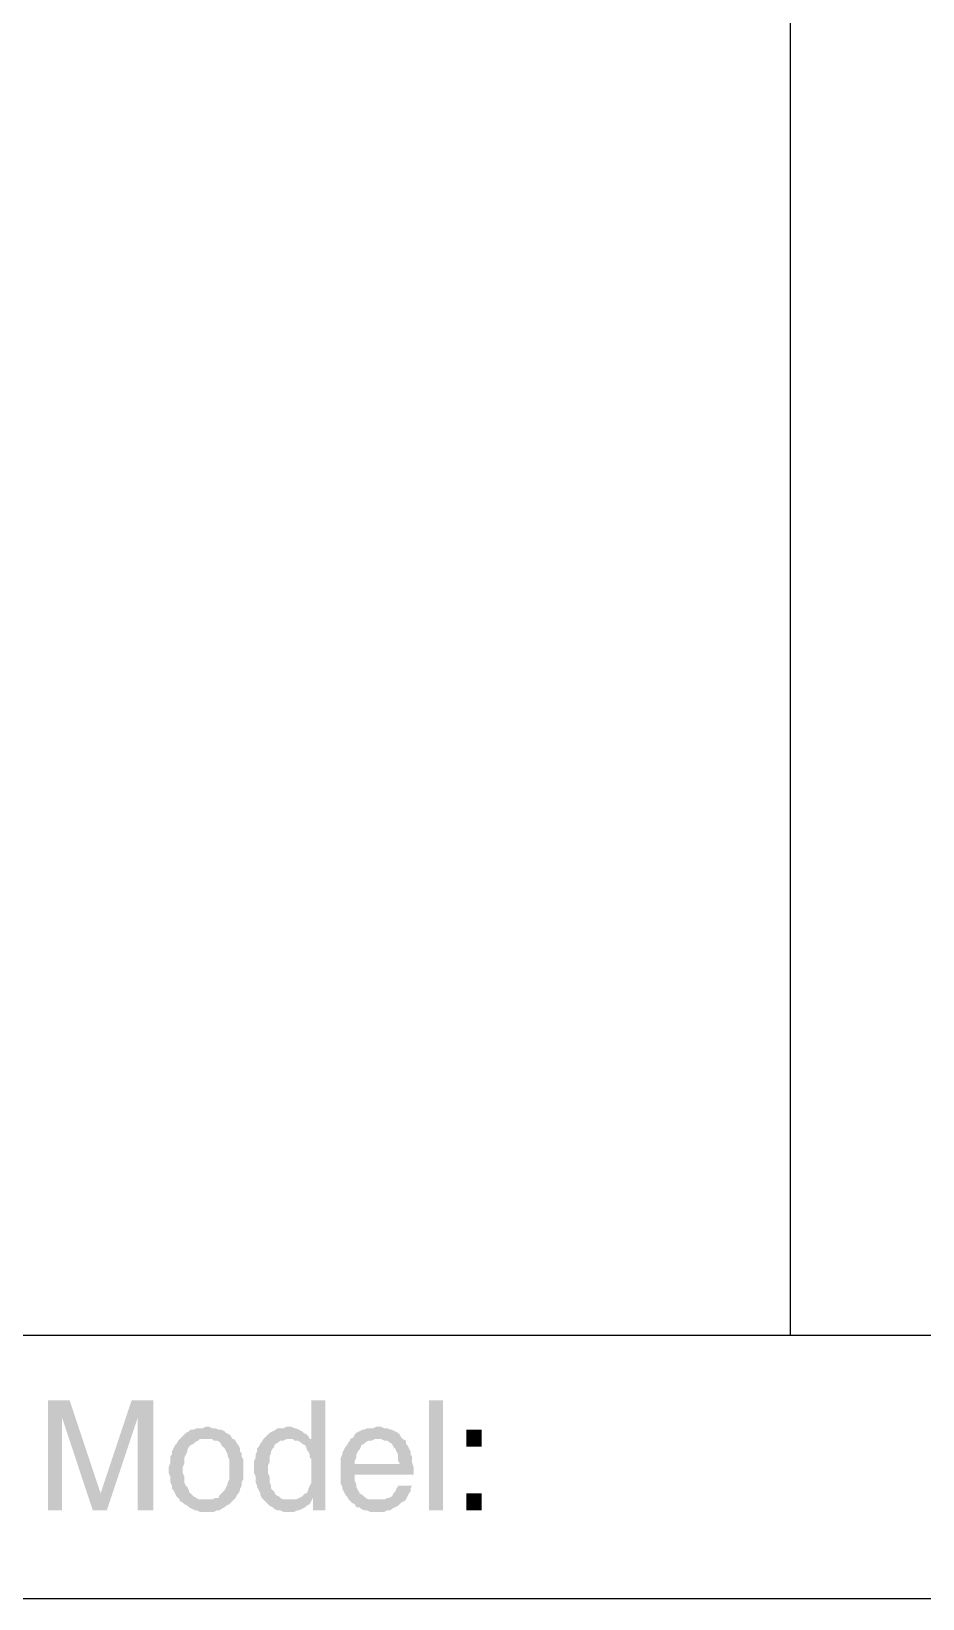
# Model space of a CAD drawing. Header units: inches. Extents: x 3613 to 8393, y -2205 to -794.
# Drawn here: x 5314.69 to 5340.65, y -1497.99 to -1452.33 of the extents above; entities that cross this region are included whole.
import ezdxf

# ---------------------------------------------------------------- set-up
doc = ezdxf.new("R2010")
doc.units = ezdxf.units.IN
doc.header["$MEASUREMENT"] = 0

msp = doc.modelspace()

# ---------------------------------------------------------------- hatches: boundary and pattern name
at = {"transparency": 33554559}
for points in [[(5315.809, -1492.211), (5315.177, -1492.211), (5315.177, -1495.415), (5315.583, -1495.415), (5315.583, -1492.707)], [(5315.809, -1492.211), (5315.583, -1492.707), (5316.485, -1495.415), (5316.711, -1494.919)], [(5318.246, -1492.211), (5317.614, -1492.211), (5316.711, -1494.919), (5316.485, -1495.415), (5316.892, -1495.415), (5317.794, -1492.707), (5317.794, -1492.707)], [(5318.246, -1492.211), (5317.794, -1492.707), (5317.794, -1495.415), (5318.246, -1495.415)], [(5323.255, -1492.211), (5322.849, -1492.211), (5322.849, -1493.384), (5322.533, -1493.429), (5322.578, -1493.475), (5322.669, -1493.52), (5322.714, -1493.61), (5322.714, -1493.655), (5322.759, -1493.7), (5322.804, -1493.79), (5322.804, -1493.881), (5322.849, -1493.926), (5322.849, -1494.603), (5322.804, -1494.693), (5322.759, -1494.783), (5322.759, -1494.828), (5322.714, -1494.919), (5322.669, -1494.919), (5322.623, -1494.964), (5322.578, -1495.009), (5322.488, -1495.054), (5322.894, -1495.054), (5322.894, -1495.415), (5323.255, -1495.415)], [(5326.279, -1495.415), (5326.279, -1492.211), (5326.685, -1492.211), (5326.685, -1495.415)], [(5319.78, -1492.978), (5319.78, -1492.978), (5319.69, -1493.023), (5319.509, -1493.023), (5319.419, -1493.068), (5319.329, -1493.068), (5319.284, -1493.113), (5319.193, -1493.159), (5319.148, -1493.204), (5319.058, -1493.294), (5319.013, -1493.339), (5319.013, -1493.339), (5318.968, -1493.384), (5318.923, -1493.475), (5318.877, -1493.52), (5318.832, -1493.61), (5318.787, -1493.7), (5318.787, -1493.79), (5318.742, -1493.836), (5318.742, -1494.016), (5318.697, -1494.152), (5318.697, -1494.242), (5318.697, -1494.332), (5318.742, -1494.422), (5318.742, -1494.603), (5318.787, -1494.693), (5318.787, -1494.783), (5318.832, -1494.828), (5318.877, -1494.919), (5318.923, -1495.009), (5318.968, -1495.054), (5319.013, -1495.099), (5319.013, -1495.144), (5319.78, -1495.099), (5319.554, -1495.099), (5319.509, -1495.054), (5319.419, -1495.009), (5319.374, -1494.964), (5319.284, -1494.874), (5319.284, -1494.828), (5319.239, -1494.738), (5319.193, -1494.693), (5319.148, -1494.603), (5319.148, -1494.422), (5319.103, -1494.332), (5319.103, -1494.152), (5319.148, -1494.061), (5319.148, -1493.881), (5319.193, -1493.79), (5319.239, -1493.7), (5319.239, -1493.655), (5319.284, -1493.565), (5319.329, -1493.52), (5319.419, -1493.475), (5319.464, -1493.429), (5319.554, -1493.384), (5319.6, -1493.339), (5320.547, -1493.339), (5320.502, -1493.249), (5320.457, -1493.204), (5320.367, -1493.159), (5320.322, -1493.113), (5320.231, -1493.068), (5320.141, -1493.068), (5320.051, -1493.023), (5319.961, -1493.023), (5319.87, -1492.978)], [(5322.172, -1492.978), (5322.127, -1492.978), (5322.037, -1493.023), (5321.856, -1493.023), (5321.811, -1493.068), (5321.721, -1493.113), (5321.631, -1493.159), (5321.585, -1493.204), (5321.54, -1493.249), (5321.45, -1493.339), (5322.308, -1493.339), (5322.353, -1493.384), (5322.443, -1493.384), (5322.533, -1493.429), (5322.849, -1493.384), (5322.849, -1493.339), (5322.804, -1493.339), (5322.759, -1493.249), (5322.714, -1493.204), (5322.623, -1493.159), (5322.578, -1493.113), (5322.488, -1493.068), (5322.398, -1493.023), (5322.353, -1493.023), (5322.262, -1492.978)], [(5324.79, -1492.978), (5324.745, -1492.978), (5324.654, -1493.023), (5324.474, -1493.023), (5324.384, -1493.068), (5324.338, -1493.068), (5324.248, -1493.113), (5324.158, -1493.159), (5324.113, -1493.204), (5324.068, -1493.294), (5323.977, -1493.339), (5324.88, -1493.339), (5324.97, -1493.384), (5325.061, -1493.384), (5325.106, -1493.429), (5325.196, -1493.475), (5325.241, -1493.565), (5325.241, -1493.565), (5325.286, -1493.61), (5325.331, -1493.7), (5325.377, -1493.79), (5325.377, -1493.971), (5325.422, -1494.061), (5323.707, -1494.061), (5323.707, -1494.648), (5323.752, -1494.738), (5323.752, -1494.783), (5323.797, -1494.874), (5323.842, -1494.964), (5323.887, -1495.009), (5323.932, -1495.099), (5323.977, -1495.144), (5324.79, -1495.099), (5324.519, -1495.099), (5324.429, -1495.054), (5324.384, -1495.009), (5324.338, -1494.964), (5324.248, -1494.919), (5324.248, -1494.874), (5324.203, -1494.828), (5324.158, -1494.738), (5324.158, -1494.648), (5324.113, -1494.558), (5324.113, -1494.377), (5325.828, -1494.377), (5325.828, -1494.152), (5325.783, -1494.016), (5325.783, -1493.836), (5325.738, -1493.79), (5325.738, -1493.7), (5325.692, -1493.61), (5325.647, -1493.52), (5325.602, -1493.475), (5325.602, -1493.384), (5325.512, -1493.339), (5325.467, -1493.294), (5325.422, -1493.204), (5325.377, -1493.159), (5325.286, -1493.113), (5325.196, -1493.068), (5325.151, -1493.068), (5325.061, -1493.023), (5324.97, -1493.023), (5324.88, -1492.978)], [(5320.547, -1493.339), (5319.78, -1493.339), (5319.961, -1493.339), (5320.006, -1493.384), (5320.096, -1493.384), (5320.186, -1493.429), (5320.231, -1493.52), (5320.277, -1493.565), (5320.322, -1493.61), (5320.367, -1493.7), (5320.412, -1493.79), (5320.412, -1493.836), (5320.457, -1493.926), (5320.457, -1494.513), (5320.412, -1494.603), (5320.412, -1494.648), (5320.367, -1494.738), (5320.322, -1494.828), (5320.277, -1494.874), (5320.231, -1494.919), (5320.186, -1494.964), (5320.141, -1495.054), (5320.051, -1495.054), (5319.961, -1495.099), (5319.78, -1495.099), (5319.013, -1495.144), (5319.103, -1495.19), (5319.148, -1495.235), (5319.239, -1495.28), (5319.284, -1495.325), (5319.374, -1495.37), (5319.464, -1495.415), (5319.509, -1495.415), (5319.6, -1495.46), (5320.006, -1495.46), (5320.096, -1495.415), (5320.186, -1495.415), (5320.231, -1495.37), (5320.322, -1495.325), (5320.367, -1495.28), (5320.457, -1495.235), (5320.502, -1495.19), (5320.593, -1495.099), (5320.593, -1495.099), (5320.638, -1495.054), (5320.683, -1494.964), (5320.728, -1494.919), (5320.773, -1494.828), (5320.773, -1494.783), (5320.818, -1494.693), (5320.818, -1494.603), (5320.863, -1494.513), (5320.863, -1494.242), (5320.863, -1493.926), (5320.818, -1493.836), (5320.818, -1493.745), (5320.773, -1493.7), (5320.773, -1493.61), (5320.728, -1493.52), (5320.683, -1493.475), (5320.638, -1493.384), (5320.593, -1493.339)], [(5321.45, -1493.339), (5321.405, -1493.429), (5321.36, -1493.475), (5321.315, -1493.565), (5321.269, -1493.61), (5321.269, -1493.7), (5321.224, -1493.79), (5321.224, -1493.881), (5321.179, -1493.971), (5321.179, -1494.332), (5321.224, -1494.422), (5321.224, -1494.603), (5321.269, -1494.693), (5321.269, -1494.738), (5321.315, -1494.828), (5321.36, -1494.919), (5321.36, -1494.964), (5321.405, -1495.054), (5321.45, -1495.099), (5321.54, -1495.19), (5321.585, -1495.235), (5321.631, -1495.28), (5321.721, -1495.325), (5321.766, -1495.37), (5321.856, -1495.415), (5321.946, -1495.415), (5322.037, -1495.46), (5322.353, -1495.46), (5322.443, -1495.415), (5322.488, -1495.415), (5322.578, -1495.37), (5322.669, -1495.325), (5322.714, -1495.28), (5322.804, -1495.235), (5322.849, -1495.144), (5322.217, -1495.099), (5322.037, -1495.099), (5321.946, -1495.054), (5321.901, -1495.009), (5321.811, -1494.964), (5321.766, -1494.874), (5321.721, -1494.828), (5321.676, -1494.783), (5321.676, -1494.693), (5321.631, -1494.603), (5321.631, -1494.422), (5321.585, -1494.332), (5321.585, -1494.106), (5321.631, -1494.016), (5321.631, -1493.836), (5321.676, -1493.745), (5321.676, -1493.7), (5321.721, -1493.61), (5321.766, -1493.565), (5321.766, -1493.52), (5321.811, -1493.475), (5321.901, -1493.429), (5321.946, -1493.384), (5322.037, -1493.384), (5322.127, -1493.339), (5322.217, -1493.339)], [(5323.977, -1493.339), (5323.977, -1493.384), (5323.932, -1493.429), (5323.887, -1493.52), (5323.842, -1493.565), (5323.797, -1493.655), (5323.752, -1493.745), (5323.752, -1493.79), (5323.707, -1493.881), (5323.707, -1494.061), (5324.113, -1494.061), (5324.113, -1493.971), (5324.158, -1493.881), (5324.158, -1493.79), (5324.203, -1493.7), (5324.248, -1493.655), (5324.293, -1493.565), (5324.293, -1493.52), (5324.384, -1493.475), (5324.429, -1493.429), (5324.519, -1493.384), (5324.609, -1493.384), (5324.7, -1493.339), (5324.79, -1493.339)], [(5327.814, -1493.565), (5327.814, -1493.068), (5327.362, -1493.068), (5327.362, -1493.565)], [(5325.783, -1494.693), (5325.377, -1494.693), (5325.331, -1494.783), (5325.286, -1494.874), (5325.241, -1494.919), (5325.196, -1495.009), (5325.106, -1495.054), (5325.061, -1495.054), (5324.97, -1495.099), (5324.79, -1495.099), (5323.977, -1495.144), (5323.977, -1495.144), (5324.023, -1495.19), (5324.113, -1495.235), (5324.158, -1495.325), (5324.248, -1495.325), (5324.293, -1495.37), (5324.384, -1495.415), (5324.474, -1495.415), (5324.564, -1495.46), (5324.97, -1495.46), (5325.061, -1495.415), (5325.151, -1495.415), (5325.196, -1495.37), (5325.286, -1495.325), (5325.377, -1495.28), (5325.422, -1495.235), (5325.467, -1495.19), (5325.557, -1495.144), (5325.602, -1495.099), (5325.647, -1495.009), (5325.692, -1494.919), (5325.738, -1494.874), (5325.738, -1494.783)], [(5322.488, -1495.054), (5322.398, -1495.099), (5322.217, -1495.099), (5322.849, -1495.144), (5322.894, -1495.054)], [(5327.814, -1495.415), (5327.814, -1494.919), (5327.362, -1494.919), (5327.362, -1495.415)]]:
    msp.add_hatch(color=256, dxfattribs=at).paths.add_polyline_path(points)

# ---------------------------------------------------------------- linework, layer by layer
msp.add_line((5336.794, -1234.354), (5336.794, -1490.315))
for points in [[(5311.792, -1490.315), (5708.23, -1490.315)], [(5311.792, -1497.988), (5607.922, -1497.988)]]:
    msp.add_lwpolyline(points)

doc.saveas('drawing.dxf')
